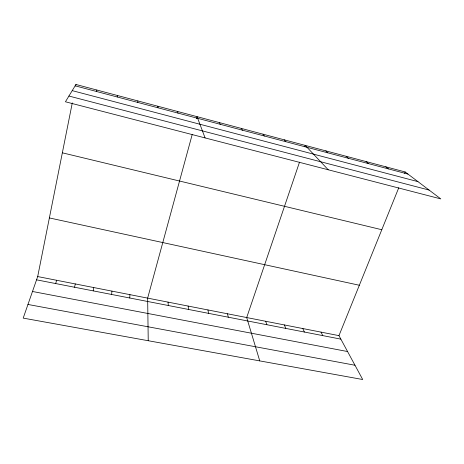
<?xml version="1.0" encoding="UTF-8"?>
<svg xmlns="http://www.w3.org/2000/svg" width="464" height="464" viewBox="0 0 464 464"><rect width="100%" height="100%" fill="white"/><g stroke="black" fill="none" stroke-linecap="round" stroke-linejoin="round"><path stroke-width="0.7" d="M137.762 102.428L137.825 100.92M129.769 297.998L129.908 294.646M111.609 294.46L111.94 291.119M93.212 290.876L93.734 287.552M398.779 187.723L338.964 335.64L362.703 379.517L23.2 318.107L37.694 276.561L72.291 102.898M75.678 85.898L75.963 84.483L405.153 171.958L440.8 198.905L65.43 101.778L75.963 84.483M117.195 96.976L117.502 95.52M74.571 287.245L75.296 283.933M192.2 134.537L147.651 298.126L148.231 340.721M196.51 118.726L197.067 116.661L205.082 137.918M55.686 283.562L56.62 280.273M299.512 162.168L246.697 317.55L259.747 360.893M304.755 146.74L305.213 145.4L328.245 169.783M96.326 91.437L96.883 90.039M404.625 173.275L405.153 171.958M27.962 304.459L354.977 365.243M32.486 291.485L347.571 351.544M37.694 276.561L338.964 335.64M36.552 279.833L340.854 339.138M49.375 217.935L359.339 285.25M62.35 152.818L381.797 229.726M68.927 96.036L429.101 190.06M72.222 90.631L417.971 181.644M75.145 85.823L407.966 174.081M385.775 166.808L388.397 168.896M366.102 161.582L368.526 163.624M346.121 156.269L348.348 158.27M325.827 150.881L327.845 152.836M284.27 139.838L285.853 141.7M262.995 134.183L264.352 135.998M241.373 128.435L242.492 130.204M219.402 122.6L220.278 124.311M321.018 332.12L322.753 335.611M302.824 328.553L304.39 332.033M284.38 324.939L285.772 328.402M265.669 321.268L266.887 324.725M177.602 111.488L178.002 113.1M227.453 313.774L228.305 317.202M207.936 309.946L208.591 313.362M188.135 306.06L188.593 309.465M157.853 106.244L158.027 107.799M168.043 302.122L168.299 305.509"/></g></svg>
